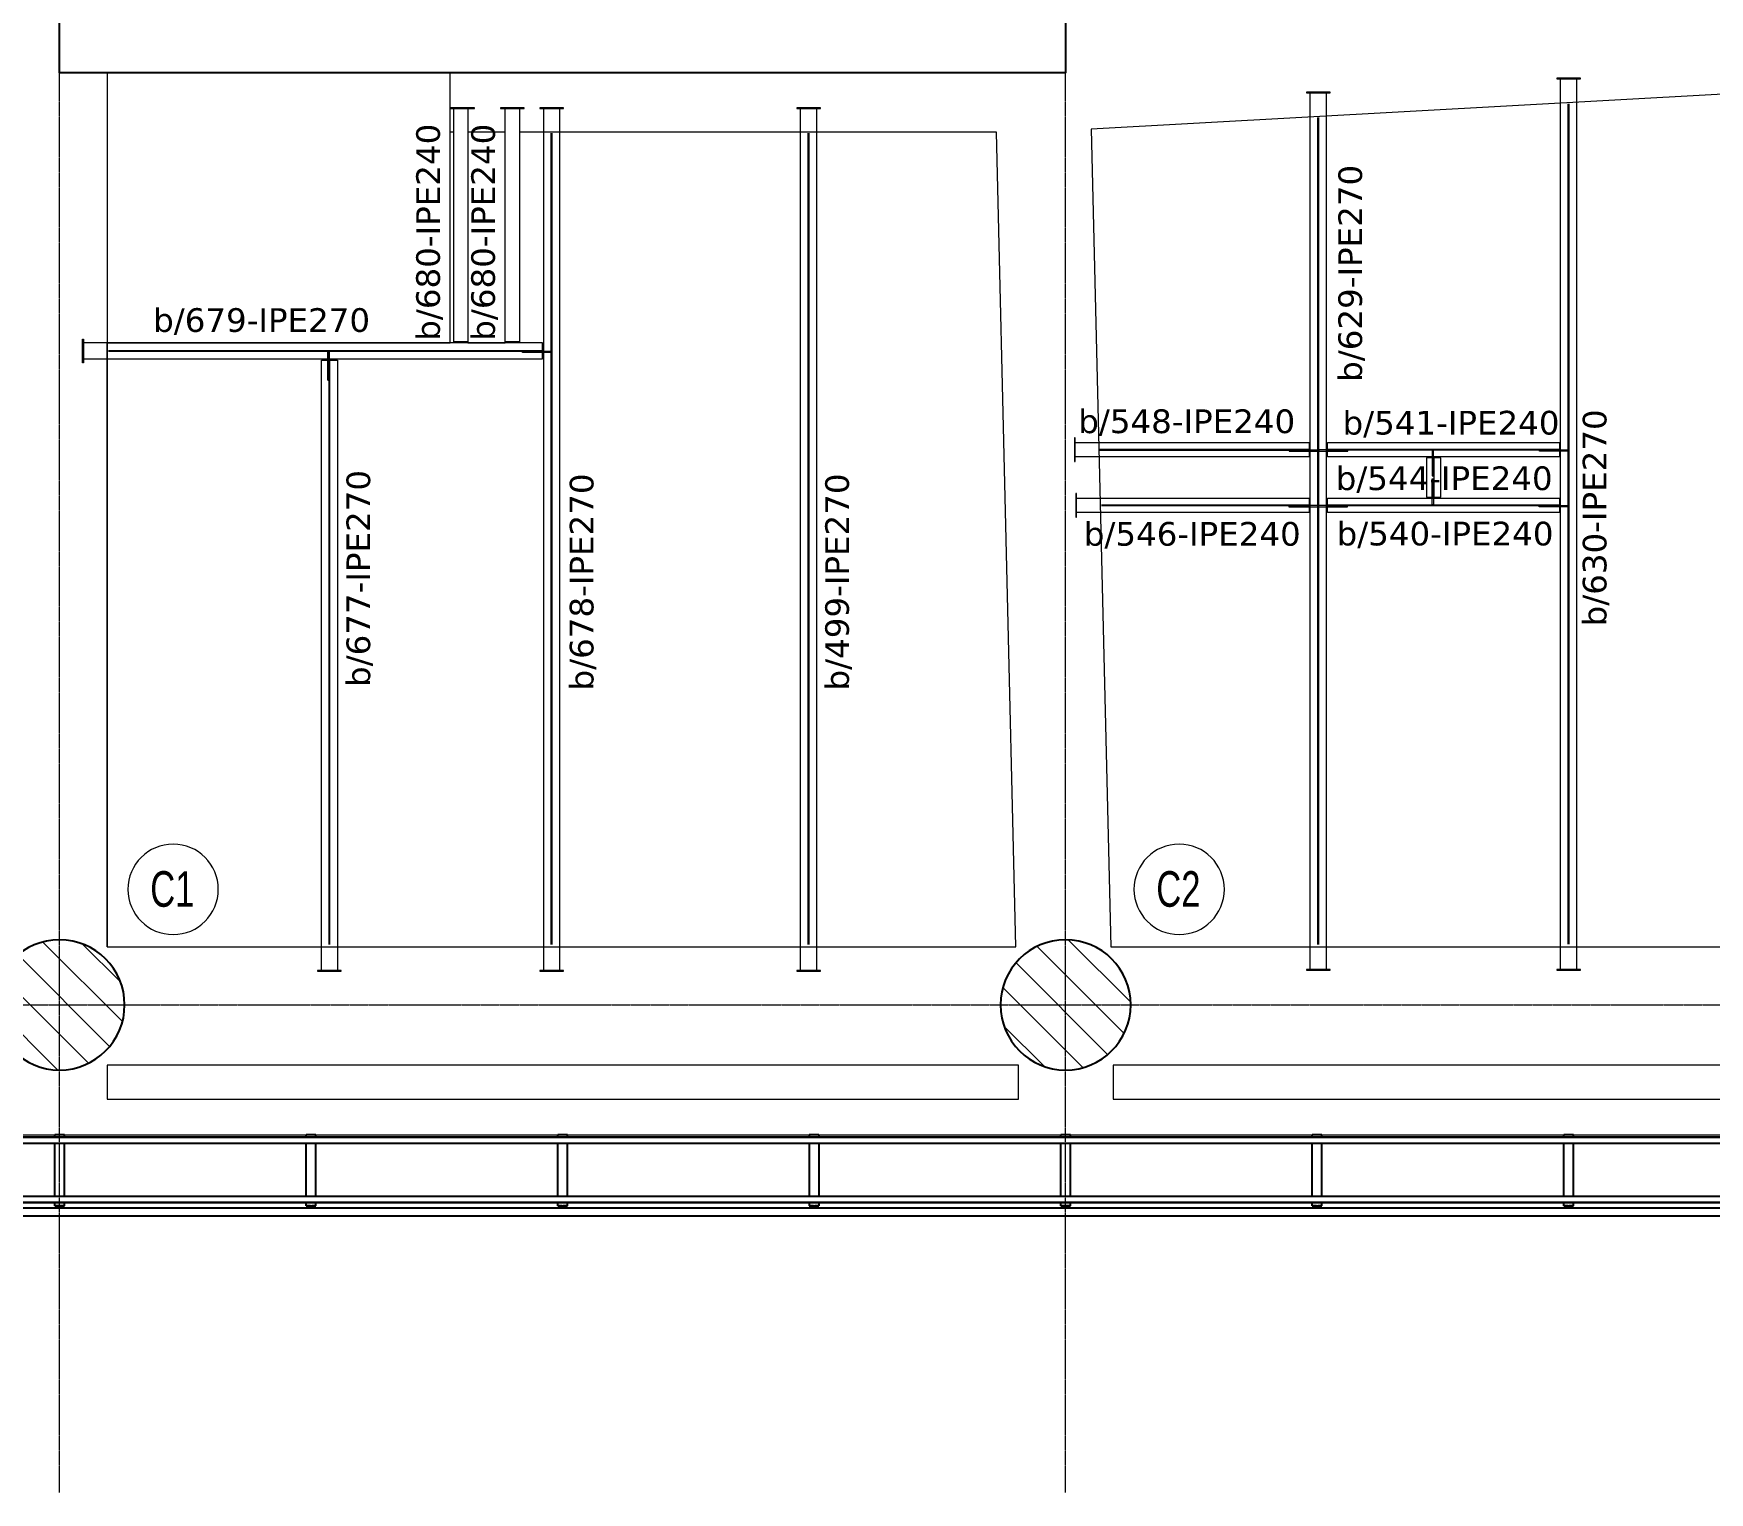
# Model space of a CAD drawing. Header units: millimetres. Extents: x -900 to 75388, y -21218 to 30031.
# Drawn here: x 11576 to 25736, y -4117 to 8203 of the extents above; entities that cross this region are included whole.
import ezdxf

# ---------------------------------------------------------------- set-up
doc = ezdxf.new("R2010")
doc.units = ezdxf.units.MM
doc.linetypes.add('Grid Line', pattern=[3.33375, 1.905, -0.47625, 0.47625, -0.47625])
for name, color, linetype, lineweight in [('0-1', 7, 'Continuous', 5), ('A_ALMA', 255, 'Continuous', 5), ('E_B_PLACA-1', 10, 'Continuous', 25), ('E_B_PLACA-2', 254, 'Continuous', 25), ('E_COLUMNAS', 1, 'Continuous', 18), ('E_COLUMNAS-3', 1, 'Continuous', 35), ('E_COLUMNAS-4', 1, 'Continuous', 25), ('E_EJES-1', 8, 'Grid Line', 9), ('E_MUROS-1', 2, 'Continuous', 25), ('E_TEXTO', 3, 'Continuous', 9), ('E_VIGAS', 5, 'Continuous', 9), ('E_VIGAS-1', 5, 'Continuous', 25), ('E_VIGAS-2', 10, 'Continuous', 25), ('I-WALL-1', 2, 'Continuous', 18), ('P-PLATINA', 6, 'Continuous', 15), ('VIGAS_HCB', 253, 'Continuous', 15)]:
    doc.layers.add(name, color=color, linetype=linetype, lineweight=lineweight)
doc.styles.add('Arial Narrow', font='', dxfattribs={"width": 0.85, "height": 0.3})
doc.styles.add('VERDANA', font='verdana.ttf')
doc.styles.get('Arial Narrow').set_extended_font_data('Arial Narrow')

# ---------------------------------------------------------------- blocks, each defined once
blk = doc.blocks.new('EST_SFM_VIGA-METALICA-SECCION-C - EST_SFM_VIGA-METALICA-UPN100-1527742-_58_00m_N_E_-NIVEL-15 DOC')
at = {"layer": 'E_VIGAS-2'}
for p, q in [((34.044, 0.018), (-34.827, 0.018)), ((-34.827, -0.032), (34.044, -0.032))]:
    blk.add_line(p, q, dxfattribs=at)
blk = doc.blocks.new('EST_SFM_VIGA-METALICA-SECCION-C - EST_SFM_VIGA-METALICA-UPN100-1527772-_58_00m_N_E_-NIVEL-15 DOC')
at = {"layer": 'E_VIGAS-2'}
for p, q in [((34.942, 0.032), (-34.929, 0.032)), ((-34.929, -0.018), (34.942, -0.018))]:
    blk.add_line(p, q, dxfattribs=at)
blk = doc.blocks.new('EST_SFM_VIGA-METALICA-SECCION-C - EST_SFM_VIGA-METALICA-UPN160-1579051-_58_00m_N_E_-NIVEL-15 DOC')
at = {"layer": 'E_VIGAS-1'}
for p, q in [((30.107, 0.047), (-30.264, 0.047)), ((-30.269, -0.018), (30.113, -0.018))]:
    blk.add_line(p, q, dxfattribs=at)
blk = doc.blocks.new('DCTIB_CNI_EST_MOD-1A-FAC_0001_rvt-1-_58_00m_N_E_-NIVEL-15 DOC')
at = {"layer": 'E_B_PLACA-1'}
for p, q in [((-74.597, 139.545), (-5.727, 139.545)), ((-5.177, 138.995), (-75.147, 138.995))]:
    blk.add_line(p, q, dxfattribs=at)
at = {"layer": 'E_B_PLACA-2'}
for p, q in [((-5.727, 139.545), (-74.597, 139.545)), ((-75.147, 138.995), (-5.177, 138.995))]:
    blk.add_line(p, q, dxfattribs=at)
at = {"layer": 'E_VIGAS-1'}
for p, q in [((-65.703, 139.567), (-65.621, 139.567)), ((-65.703, 139.545), (-65.703, 139.567)), ((-65.703, 139.045), (-65.703, 139.495)), ((-65.621, 139.545), (-65.621, 139.567)), ((-65.621, 139.045), (-65.621, 139.495)), ((-63.578, 139.567), (-63.496, 139.567)), ((-63.578, 139.545), (-63.578, 139.567)), ((-63.578, 139.045), (-63.578, 139.495)), ((-63.496, 139.545), (-63.496, 139.567)), ((-63.496, 139.045), (-63.496, 139.495)), ((-61.453, 139.567), (-61.371, 139.567)), ((-61.453, 139.545), (-61.453, 139.567)), ((-61.453, 139.045), (-61.453, 139.495)), ((-61.371, 139.545), (-61.371, 139.567)), ((-61.371, 139.045), (-61.371, 139.495)), ((-59.328, 139.567), (-59.246, 139.567)), ((-59.328, 139.567), (-59.328, 139.545)), ((-59.328, 139.495), (-59.328, 139.045)), ((-59.246, 139.567), (-59.246, 139.545)), ((-59.246, 139.495), (-59.246, 139.045)), ((-57.203, 139.567), (-57.121, 139.567)), ((-57.203, 139.545), (-57.203, 139.567)), ((-57.203, 139.045), (-57.203, 139.495)), ((-57.121, 139.545), (-57.121, 139.567)), ((-57.121, 139.045), (-57.121, 139.495)), ((-55.078, 139.567), (-54.996, 139.567)), ((-55.078, 139.545), (-55.078, 139.567)), ((-55.078, 139.045), (-55.078, 139.495)), ((-54.996, 139.545), (-54.996, 139.567)), ((-54.996, 139.045), (-54.996, 139.495)), ((-52.953, 139.567), (-52.871, 139.567)), ((-52.953, 139.545), (-52.953, 139.567)), ((-52.953, 139.045), (-52.953, 139.495)), ((-52.871, 139.545), (-52.871, 139.567)), ((-52.871, 139.045), (-52.871, 139.495)), ((-65.703, 138.967), (-65.703, 138.995)), ((-65.703, 138.966), (-65.703, 138.967)), ((-65.703, 138.967), (-65.621, 138.967)), ((-65.675, 138.966), (-65.703, 138.966)), ((-65.665, 138.961), (-65.665, 138.966)), ((-65.665, 138.947), (-65.665, 138.961)), ((-65.66, 138.966), (-65.66, 138.961)), ((-65.66, 138.961), (-65.66, 138.947)), ((-65.621, 138.966), (-65.649, 138.966)), ((-65.621, 138.967), (-65.621, 138.995)), ((-65.621, 138.967), (-65.621, 138.966)), ((-63.578, 138.967), (-63.578, 138.995)), ((-63.578, 138.966), (-63.578, 138.967)), ((-63.578, 138.967), (-63.496, 138.967)), ((-63.55, 138.966), (-63.578, 138.966)), ((-63.54, 138.961), (-63.54, 138.966)), ((-63.54, 138.947), (-63.54, 138.961)), ((-63.535, 138.966), (-63.535, 138.961)), ((-63.535, 138.961), (-63.535, 138.947)), ((-63.496, 138.966), (-63.524, 138.966)), ((-63.496, 138.967), (-63.496, 138.995)), ((-63.496, 138.967), (-63.496, 138.966)), ((-61.453, 138.967), (-61.453, 138.995)), ((-61.453, 138.966), (-61.453, 138.967)), ((-61.453, 138.967), (-61.371, 138.967)), ((-61.425, 138.966), (-61.453, 138.966)), ((-61.415, 138.961), (-61.415, 138.966)), ((-61.415, 138.947), (-61.415, 138.961)), ((-61.41, 138.966), (-61.41, 138.961)), ((-61.41, 138.961), (-61.41, 138.947)), ((-61.371, 138.966), (-61.399, 138.966)), ((-61.371, 138.967), (-61.371, 138.995)), ((-61.371, 138.967), (-61.371, 138.966)), ((-59.328, 138.995), (-59.328, 138.967)), ((-59.328, 138.967), (-59.246, 138.967)), ((-59.328, 138.966), (-59.328, 138.967)), ((-59.3, 138.966), (-59.328, 138.966)), ((-59.29, 138.961), (-59.29, 138.966)), ((-59.29, 138.947), (-59.29, 138.961)), ((-59.285, 138.966), (-59.285, 138.961)), ((-59.285, 138.961), (-59.285, 138.947)), ((-59.246, 138.966), (-59.274, 138.966)), ((-59.246, 138.995), (-59.246, 138.967)), ((-59.246, 138.967), (-59.246, 138.966)), ((-57.203, 138.967), (-57.203, 138.995)), ((-57.203, 138.966), (-57.203, 138.967)), ((-57.203, 138.967), (-57.121, 138.967)), ((-57.176, 138.966), (-57.203, 138.966)), ((-57.165, 138.961), (-57.165, 138.966)), ((-57.165, 138.947), (-57.165, 138.961)), ((-57.16, 138.966), (-57.16, 138.961)), ((-57.16, 138.961), (-57.16, 138.947)), ((-57.121, 138.966), (-57.149, 138.966)), ((-57.121, 138.967), (-57.121, 138.995)), ((-57.121, 138.967), (-57.121, 138.966)), ((-55.078, 138.967), (-55.078, 138.995)), ((-55.078, 138.966), (-55.078, 138.967)), ((-55.078, 138.967), (-54.996, 138.967)), ((-55.05, 138.966), (-55.078, 138.966)), ((-55.04, 138.961), (-55.04, 138.966)), ((-55.04, 138.947), (-55.04, 138.961)), ((-55.035, 138.966), (-55.035, 138.961)), ((-55.035, 138.961), (-55.035, 138.947)), ((-54.996, 138.966), (-55.024, 138.966)), ((-54.996, 138.967), (-54.996, 138.995)), ((-54.996, 138.967), (-54.996, 138.966)), ((-52.953, 138.967), (-52.953, 138.995)), ((-52.953, 138.966), (-52.953, 138.967)), ((-52.953, 138.967), (-52.871, 138.967)), ((-52.925, 138.966), (-52.953, 138.966)), ((-52.915, 138.961), (-52.915, 138.966)), ((-52.915, 138.947), (-52.915, 138.961)), ((-52.91, 138.966), (-52.91, 138.961)), ((-52.91, 138.961), (-52.91, 138.947)), ((-52.871, 138.966), (-52.899, 138.966)), ((-52.871, 138.967), (-52.871, 138.995)), ((-52.871, 138.967), (-52.871, 138.966))]:
    blk.add_line(p, q, dxfattribs=at)
for points, knots in [([(-65.675, 138.966), (-65.674, 138.966), (-65.673, 138.966), (-65.67, 138.966), (-65.668, 138.965), (-65.666, 138.964), (-65.665, 138.963), (-65.665, 138.962), (-65.665, 138.961)], [0, 0, 0, 0, 0.142857, 0.285714, 0.428571, 0.571429, 0.785714, 1, 1, 1, 1]), ([(-65.665, 138.961), (-65.665, 138.962), (-65.665, 138.963), (-65.667, 138.965), (-65.668, 138.965), (-65.67, 138.966), (-65.671, 138.966), (-65.672, 138.966), (-65.674, 138.966), (-65.675, 138.966)], [0, 0, 0, 0, 0.285714, 0.428571, 0.571429, 0.678571, 0.732143, 0.785714, 1, 1, 1, 1]), ([(-65.649, 138.966), (-65.65, 138.966), (-65.651, 138.966), (-65.654, 138.966), (-65.656, 138.965), (-65.658, 138.964), (-65.659, 138.963), (-65.66, 138.962), (-65.66, 138.961)], [0, 0, 0, 0, 0.142857, 0.285714, 0.428571, 0.571429, 0.785714, 1, 1, 1, 1]), ([(-65.66, 138.961), (-65.66, 138.962), (-65.659, 138.963), (-65.658, 138.965), (-65.656, 138.965), (-65.655, 138.966), (-65.654, 138.966), (-65.652, 138.966), (-65.65, 138.966), (-65.649, 138.966)], [0, 0, 0, 0, 0.285714, 0.428571, 0.571429, 0.678571, 0.732143, 0.785714, 1, 1, 1, 1]), ([(-63.55, 138.966), (-63.549, 138.966), (-63.548, 138.966), (-63.545, 138.966), (-63.543, 138.965), (-63.541, 138.964), (-63.54, 138.963), (-63.54, 138.962), (-63.54, 138.961)], [0, 0, 0, 0, 0.142857, 0.285714, 0.428571, 0.571429, 0.785714, 1, 1, 1, 1]), ([(-63.54, 138.961), (-63.54, 138.962), (-63.54, 138.963), (-63.542, 138.965), (-63.543, 138.965), (-63.545, 138.966), (-63.546, 138.966), (-63.547, 138.966), (-63.549, 138.966), (-63.55, 138.966)], [0, 0, 0, 0, 0.285714, 0.428571, 0.571429, 0.678571, 0.732143, 0.785714, 1, 1, 1, 1]), ([(-63.524, 138.966), (-63.525, 138.966), (-63.526, 138.966), (-63.529, 138.966), (-63.531, 138.965), (-63.533, 138.964), (-63.534, 138.963), (-63.535, 138.962), (-63.535, 138.961)], [0, 0, 0, 0, 0.142857, 0.285714, 0.428571, 0.571429, 0.785714, 1, 1, 1, 1]), ([(-63.535, 138.961), (-63.535, 138.962), (-63.534, 138.963), (-63.533, 138.965), (-63.531, 138.965), (-63.53, 138.966), (-63.529, 138.966), (-63.527, 138.966), (-63.525, 138.966), (-63.524, 138.966)], [0, 0, 0, 0, 0.285714, 0.428571, 0.571429, 0.678571, 0.732143, 0.785714, 1, 1, 1, 1]), ([(-61.425, 138.966), (-61.424, 138.966), (-61.423, 138.966), (-61.42, 138.966), (-61.418, 138.965), (-61.416, 138.964), (-61.415, 138.963), (-61.415, 138.962), (-61.415, 138.961)], [0, 0, 0, 0, 0.142857, 0.285714, 0.428571, 0.571429, 0.785714, 1, 1, 1, 1]), ([(-61.415, 138.961), (-61.415, 138.962), (-61.415, 138.963), (-61.417, 138.965), (-61.418, 138.965), (-61.42, 138.966), (-61.421, 138.966), (-61.422, 138.966), (-61.424, 138.966), (-61.425, 138.966)], [0, 0, 0, 0, 0.285714, 0.428571, 0.571429, 0.678571, 0.732143, 0.785714, 1, 1, 1, 1]), ([(-61.399, 138.966), (-61.4, 138.966), (-61.401, 138.966), (-61.404, 138.966), (-61.406, 138.965), (-61.408, 138.964), (-61.409, 138.963), (-61.41, 138.962), (-61.41, 138.961)], [0, 0, 0, 0, 0.142857, 0.285714, 0.428571, 0.571429, 0.785714, 1, 1, 1, 1]), ([(-61.41, 138.961), (-61.41, 138.962), (-61.409, 138.963), (-61.408, 138.965), (-61.406, 138.965), (-61.405, 138.966), (-61.404, 138.966), (-61.402, 138.966), (-61.4, 138.966), (-61.399, 138.966)], [0, 0, 0, 0, 0.285714, 0.428571, 0.571429, 0.678571, 0.732143, 0.785714, 1, 1, 1, 1]), ([(-59.29, 138.961), (-59.29, 138.962), (-59.29, 138.963), (-59.292, 138.965), (-59.293, 138.965), (-59.295, 138.966), (-59.296, 138.966), (-59.297, 138.966), (-59.299, 138.966), (-59.3, 138.966)], [0, 0, 0, 0, 0.285714, 0.428571, 0.571429, 0.678571, 0.732143, 0.785714, 1, 1, 1, 1]), ([(-59.3, 138.966), (-59.299, 138.966), (-59.298, 138.966), (-59.295, 138.966), (-59.293, 138.965), (-59.291, 138.964), (-59.29, 138.963), (-59.29, 138.962), (-59.29, 138.961)], [0, 0, 0, 0, 0.142857, 0.285714, 0.428571, 0.571429, 0.785714, 1, 1, 1, 1]), ([(-59.285, 138.961), (-59.285, 138.962), (-59.284, 138.963), (-59.283, 138.965), (-59.281, 138.965), (-59.28, 138.966), (-59.279, 138.966), (-59.277, 138.966), (-59.275, 138.966), (-59.274, 138.966)], [0, 0, 0, 0, 0.285714, 0.428571, 0.571429, 0.678571, 0.732143, 0.785714, 1, 1, 1, 1]), ([(-59.274, 138.966), (-59.275, 138.966), (-59.276, 138.966), (-59.279, 138.966), (-59.281, 138.965), (-59.283, 138.964), (-59.284, 138.963), (-59.285, 138.962), (-59.285, 138.961)], [0, 0, 0, 0, 0.142857, 0.285714, 0.428571, 0.571429, 0.785714, 1, 1, 1, 1]), ([(-57.176, 138.966), (-57.175, 138.966), (-57.173, 138.966), (-57.171, 138.966), (-57.168, 138.965), (-57.167, 138.964), (-57.165, 138.963), (-57.165, 138.962), (-57.165, 138.961)], [0, 0, 0, 0, 0.142857, 0.285714, 0.428571, 0.571429, 0.785714, 1, 1, 1, 1]), ([(-57.165, 138.961), (-57.165, 138.962), (-57.165, 138.963), (-57.167, 138.965), (-57.168, 138.965), (-57.17, 138.966), (-57.171, 138.966), (-57.173, 138.966), (-57.174, 138.966), (-57.176, 138.966)], [0, 0, 0, 0, 0.285714, 0.428571, 0.571429, 0.678571, 0.732143, 0.785714, 1, 1, 1, 1]), ([(-57.149, 138.966), (-57.15, 138.966), (-57.152, 138.966), (-57.154, 138.966), (-57.156, 138.965), (-57.158, 138.964), (-57.16, 138.963), (-57.16, 138.962), (-57.16, 138.961)], [0, 0, 0, 0, 0.142857, 0.285714, 0.428571, 0.571429, 0.785714, 1, 1, 1, 1]), ([(-57.16, 138.961), (-57.16, 138.962), (-57.159, 138.963), (-57.158, 138.965), (-57.156, 138.965), (-57.155, 138.966), (-57.154, 138.966), (-57.152, 138.966), (-57.15, 138.966), (-57.149, 138.966)], [0, 0, 0, 0, 0.285714, 0.428571, 0.571429, 0.678571, 0.732143, 0.785714, 1, 1, 1, 1]), ([(-55.05, 138.966), (-55.049, 138.966), (-55.048, 138.966), (-55.045, 138.966), (-55.043, 138.965), (-55.041, 138.964), (-55.04, 138.963), (-55.04, 138.962), (-55.04, 138.961)], [0, 0, 0, 0, 0.142857, 0.285714, 0.428571, 0.571429, 0.785714, 1, 1, 1, 1]), ([(-55.04, 138.961), (-55.04, 138.962), (-55.04, 138.963), (-55.042, 138.965), (-55.043, 138.965), (-55.045, 138.966), (-55.046, 138.966), (-55.047, 138.966), (-55.049, 138.966), (-55.05, 138.966)], [0, 0, 0, 0, 0.285714, 0.428571, 0.571429, 0.678571, 0.732143, 0.785714, 1, 1, 1, 1]), ([(-55.024, 138.966), (-55.025, 138.966), (-55.026, 138.966), (-55.029, 138.966), (-55.031, 138.965), (-55.033, 138.964), (-55.034, 138.963), (-55.035, 138.962), (-55.035, 138.961)], [0, 0, 0, 0, 0.142857, 0.285714, 0.428571, 0.571429, 0.785714, 1, 1, 1, 1]), ([(-55.035, 138.961), (-55.035, 138.962), (-55.034, 138.963), (-55.033, 138.965), (-55.031, 138.965), (-55.03, 138.966), (-55.029, 138.966), (-55.027, 138.966), (-55.025, 138.966), (-55.024, 138.966)], [0, 0, 0, 0, 0.285714, 0.428571, 0.571429, 0.678571, 0.732143, 0.785714, 1, 1, 1, 1]), ([(-52.925, 138.966), (-52.924, 138.966), (-52.923, 138.966), (-52.92, 138.966), (-52.918, 138.965), (-52.916, 138.964), (-52.915, 138.963), (-52.915, 138.962), (-52.915, 138.961)], [0, 0, 0, 0, 0.142857, 0.285714, 0.428571, 0.571429, 0.785714, 1, 1, 1, 1]), ([(-52.915, 138.961), (-52.915, 138.962), (-52.915, 138.963), (-52.917, 138.965), (-52.918, 138.965), (-52.92, 138.966), (-52.921, 138.966), (-52.922, 138.966), (-52.924, 138.966), (-52.925, 138.966)], [0, 0, 0, 0, 0.285714, 0.428571, 0.571429, 0.678571, 0.732143, 0.785714, 1, 1, 1, 1]), ([(-52.899, 138.966), (-52.9, 138.966), (-52.901, 138.966), (-52.904, 138.966), (-52.906, 138.965), (-52.908, 138.964), (-52.909, 138.963), (-52.91, 138.962), (-52.91, 138.961)], [0, 0, 0, 0, 0.142857, 0.285714, 0.428571, 0.571429, 0.785714, 1, 1, 1, 1]), ([(-52.91, 138.961), (-52.91, 138.962), (-52.909, 138.963), (-52.908, 138.965), (-52.906, 138.965), (-52.905, 138.966), (-52.904, 138.966), (-52.902, 138.966), (-52.9, 138.966), (-52.899, 138.966)], [0, 0, 0, 0, 0.285714, 0.428571, 0.571429, 0.678571, 0.732143, 0.785714, 1, 1, 1, 1])]:
    blk.add_open_spline(points, degree=3, knots=knots, dxfattribs=at)
for name, p in [('EST_SFM_VIGA-METALICA-SECCION-C - EST_SFM_VIGA-METALICA-UPN100-1527742-_58_00m_N_E_-NIVEL-15 DOC', (-39.77, 139.527)), ('EST_SFM_VIGA-METALICA-SECCION-C - EST_SFM_VIGA-METALICA-UPN160-1579051-_58_00m_N_E_-NIVEL-15 DOC', (-40.084, 138.9)), ('EST_SFM_VIGA-METALICA-SECCION-C - EST_SFM_VIGA-METALICA-UPN100-1527772-_58_00m_N_E_-NIVEL-15 DOC', (-40.169, 139.013))]:
    blk.add_blockref(name, p, dxfattribs=at)
blk = doc.blocks.new('EST_SCM_COLUMNA-SECCION-CIRCULAR - EST_SCM_COLUMNA-CONCRETO-CIRCULAR_Ø_110cm-1246218-_58_00m_N_E_-NIVEL-15 DOC')
at = {"layer": 'E_COLUMNAS'}
h = blk.add_hatch(dxfattribs=at)
h.set_pattern_fill('FP_6', color=256, style=0, pattern_type=2)
h.set_pattern_definition([(135, (65.662, -140.662), (-0.15909903, -0.15909903), [])])
h.paths.add_polyline_path([(0.041, -0.548), (0.122, -0.536), (0.201, -0.512), (0.275, -0.476), (0.343, -0.43), (0.403, -0.374), (0.454, -0.31), (0.496, -0.239), (0.526, -0.162), (0.544, -0.082), (0.55, 0), (0.544, 0.082), (0.526, 0.162), (0.492, 0.245), (0.454, 0.31), (0.403, 0.374), (0.343, 0.43), (0.275, 0.476), (0.201, 0.512), (0.122, 0.536), (0.041, 0.548), (-0.041, 0.548), (-0.122, 0.536), (-0.201, 0.512), (-0.275, 0.476), (-0.343, 0.43), (-0.403, 0.374), (-0.454, 0.31), (-0.496, 0.239), (-0.526, 0.162), (-0.544, 0.082), (-0.55, 0), (-0.544, -0.082), (-0.526, -0.162), (-0.496, -0.239), (-0.454, -0.31), (-0.403, -0.374), (-0.343, -0.43), (-0.275, -0.476), (-0.201, -0.512), (-0.122, -0.536), (-0.041, -0.548)])
at = {"layer": 'E_COLUMNAS-4'}
for start, end in [(360, 180), (180, 360)]:
    blk.add_arc((0, 0), 0.55, start, end, dxfattribs=at)
blk = doc.blocks.new('EST_SCM_COLUMNA-SECCION-CIRCULAR - EST_SCM_COLUMNA-CONCRETO-CIRCULAR_Ø_110cm-V11-_58_00m_N_E_-NIVEL-15 DOC')
at = {"layer": 'E_COLUMNAS'}
h = blk.add_hatch(dxfattribs=at)
h.set_pattern_fill('FP_8', color=256, style=0, pattern_type=2)
h.set_pattern_definition([(135, (57.162, -140.662), (-0.15909903, -0.15909903), [])])
h.paths.add_polyline_path([(0.041, -0.548), (0.122, -0.536), (0.201, -0.512), (0.275, -0.476), (0.343, -0.43), (0.403, -0.374), (0.454, -0.31), (0.496, -0.239), (0.526, -0.162), (0.544, -0.082), (0.55, 0), (0.544, 0.082), (0.526, 0.162), (0.496, 0.239), (0.454, 0.31), (0.403, 0.374), (0.343, 0.43), (0.275, 0.476), (0.201, 0.512), (0.122, 0.536), (0.041, 0.548), (-0.041, 0.548), (-0.122, 0.536), (-0.201, 0.512), (-0.275, 0.476), (-0.343, 0.43), (-0.403, 0.374), (-0.454, 0.31), (-0.496, 0.239), (-0.526, 0.162), (-0.544, 0.082), (-0.55, 0), (-0.544, -0.082), (-0.526, -0.162), (-0.496, -0.239), (-0.454, -0.31), (-0.403, -0.374), (-0.343, -0.43), (-0.275, -0.476), (-0.201, -0.512), (-0.122, -0.536), (-0.041, -0.548)])
at = {"layer": 'E_COLUMNAS-4'}
for start, end in [(360, 180), (180, 360)]:
    blk.add_arc((0, 0), 0.55, start, end, dxfattribs=at)
blk = doc.blocks.new('CNI_TAG COLUMNAS CONCRETO MARCA - CNI_COLUMNA CONCRETO-582370-_58_00m_N_E_-NIVEL-15 DOC')
at = {"layer": 'E_TEXTO'}
for start, end in [(360, 180), (180, 360)]:
    blk.add_arc((0.000261, -0.000148), 0.002545, start, end, dxfattribs=at)

msp = doc.modelspace()

# ---------------------------------------------------------------- linework, layer by layer
at = {"layer": 'A_ALMA'}
for p, q in [((24543.1, 512.8), (24543.1, 7609.3)), ((24549.7, 512.8), (24549.7, 7609.3)), ((22428.3, 510), (22428.3, 7492.5)), ((22434.9, 510), (22434.9, 7492.5)), ((15950.8, 510), (15950.8, 7360.1)), ((15957.4, 510), (15957.4, 7360.1)), ((18121.9, 510), (18121.9, 7360.1)), ((18128.5, 510), (18128.5, 7360.1)), ((12209.1, 5525.9), (15873.9, 5525.9)), ((12209.1, 5519.3), (15873.9, 5519.3)), ((14073, 510), (14073, 5445.1)), ((14073, 510), (14073, 5442.3)), ((14079.6, 510), (14079.6, 5445.1)), ((14079.6, 510), (14079.6, 5442.3)), ((20586.3, 4691.9), (22354.1, 4691.9)), ((20586.3, 4685.7), (22355, 4685.7)), ((22509.1, 4693), (24468.9, 4693)), ((22510.1, 4686.8), (24469.8, 4686.8)), ((23403.5, 4467), (23403.5, 4618.7)), ((23409.7, 4288.7), (23409.7, 4619.5)), ((23404.5, 4288.7), (23404.5, 4442.8)), ((20599.1, 4222.2), (22353.6, 4222.2)), ((20599.1, 4216), (22353.6, 4216)), ((22510.1, 4222.2), (24469.8, 4222.2)), ((22510.1, 4216), (24469.8, 4216))]:
    msp.add_line(p, q, dxfattribs=at)
at = {"layer": 'E_EJES-1'}
for p, q in [((11796.4, -4117.1), (11796.4, 29130.8)), ((20296.4, -4117.1), (20296.4, 29130.8)), ((0, 0), (74488.4, 0))]:
    msp.add_line(p, q, dxfattribs=at)
at = {"layer": 'E_MUROS-1'}
msp.add_lwpolyline([(20296.5, 17630.2), (20296.5, 17130.2), (15896.4, 17130.2), (15896.4, 8370.2), (20296.5, 8370.2), (20296.5, 7870.2), (11796.5, 7870.2), (11796.5, 8370.2), (15496.4, 8370.2), (15496.4, 17130.2), (11796.5, 17130.2), (11796.5, 17630.2)], close=True, dxfattribs=at)
at = {"layer": 'E_VIGAS', "color": 30, "true_color": 0xf26722}
for points in [[(9397.3, 26595.9), (9397.4, -1095.9), (65197.6, -1095.8), (65197.5, 26595.9)], [(28497.3, 490.1), (28497.3, 7837.5), (20511.3, 7396.4), (20677.2, 490.1)]]:
    msp.add_lwpolyline(points, close=True, dxfattribs=at)
for points in [[(12197.3, 7870.2), (12197.3, 5590.1), (15096.3, 5590.1), (15097.3, 7370.2), (15097.3, 7870.2)], [(12197.3, 490.1), (12197.3, 5590.1), (12197.3, 490.1), (15811.3, 490.1), (19877, 490.1), (19711.7, 7370.2), (19711.7, 7370.2), (15681.3, 7370.1), (15681.3, 7370.1)], [(15127.9, 5590.1), (15127.9, 7370.1), (15097.3, 7370.1)], [(15561.2, 7370.1), (15246.3, 7370.1), (15246.3, 5590.1), (15561.3, 5590.1), (15561.4, 7370.1)], [(19897.3, -795.9), (19897.3, -509.9), (12197.3, -509.9), (12197.3, -795.9), (19897.3, -795.9)], [(20697.3, -795.9), (28497.3, -795.9), (28497.3, -509.9), (20697.3, -509.9), (20697.3, -795.9)]]:
    msp.add_lwpolyline(points, dxfattribs=at)
at = {"layer": 'I-WALL-1'}
for p, q in [((11796.6, 8370.1), (11796.6, 7870.1)), ((20296.6, 7870.1), (20296.6, 8370.1)), ((11796.6, 7870.1), (20296.6, 7870.1))]:
    msp.add_line(p, q, dxfattribs=at)
at = {"layer": 'P-PLATINA'}
for points in [[(14063, 5275.3), (14073, 5275.3), (14073, 5519.3), (14063, 5519.3)], [(14063, 5519.3), (14073, 5519.3), (14073, 5275.3), (14063, 5275.3)], [(15950.8, 5519.3), (15950.8, 5509.3), (15706.8, 5509.3), (15706.8, 5519.3)], [(22185.2, 4685.7), (22185.2, 4675.7), (22429.2, 4675.7), (22429.2, 4685.7)], [(22435.9, 4686.8), (22435.9, 4676.8), (22679.9, 4676.8), (22679.9, 4686.8)], [(23403.5, 4467), (23403.5, 4686.8), (23393.5, 4686.8), (23393.5, 4467)], [(24544.1, 4686.8), (24544.1, 4676.8), (24300.1, 4676.8), (24300.1, 4686.8)], [(23393.5, 4442.8), (23403.5, 4442.8), (23403.5, 4223), (23393.5, 4223)], [(22183.8, 4216), (22183.8, 4206), (22427.8, 4206), (22427.8, 4216)], [(22434.4, 4216), (22434.4, 4206), (22678.4, 4206), (22678.4, 4216)], [(24542.7, 4216), (24542.7, 4206), (24298.7, 4206), (24298.7, 4216)]]:
    msp.add_lwpolyline(points, close=True, dxfattribs=at)
at = {"layer": 'VIGAS_HCB', "color": 8}
for points in [[(24646.4, 7825.3), (24446.4, 7825.3), (24446.4, 7819.3), (24646.4, 7819.3)], [(22531.6, 7708.5), (22331.6, 7708.5), (22331.6, 7702.5), (22531.6, 7702.5)], [(15301.4, 7576.1), (15101.4, 7576.1), (15101.4, 7570.1), (15301.4, 7570.1)], [(15721.4, 7576.1), (15521.4, 7576.1), (15521.4, 7570.1), (15721.4, 7570.1)], [(16054.1, 7576.1), (15854.1, 7576.1), (15854.1, 7570.1), (16054.1, 7570.1)], [(18225.2, 7576.1), (18025.2, 7576.1), (18025.2, 7570.1), (18225.2, 7570.1)], [(20370.3, 4788.8), (20370.3, 4588.8), (20376.3, 4588.8), (20376.3, 4788.8)], [(20383.1, 4318.9), (20383.1, 4118.9), (20389.1, 4118.9), (20389.1, 4318.9)], [(14176.3, 290.1), (13976.3, 290.1), (13976.3, 284.1), (14176.3, 284.1)], [(16054.1, 290.1), (15854.1, 290.1), (15854.1, 284.1), (16054.1, 284.1)], [(18225.2, 290.1), (18025.2, 290.1), (18025.2, 284.1), (18225.2, 284.1)], [(22531.6, 300), (22331.6, 300), (22331.6, 294), (22531.6, 294)], [(24646.4, 300), (24446.4, 300), (24446.4, 294), (24646.4, 294)]]:
    msp.add_lwpolyline(points, close=True, dxfattribs=at)
at = {"layer": 'VIGAS_HCB'}
for points in [[(24478.9, 7819.3), (24613.9, 7819.3), (24613.9, 300), (24478.9, 300)], [(22364.1, 7702.5), (22499.1, 7702.5), (22499.1, 300), (22364.1, 300)], [(15126.4, 7570.1), (15246.4, 7570.1), (15246.3, 5600.1), (15126.3, 5600.1)], [(15561.4, 7570.1), (15681.4, 7570.1), (15681.4, 5600.1), (15561.4, 5600.1)], [(15886.6, 7570.1), (16021.6, 7570.1), (16021.6, 290.1), (15886.6, 290.1)], [(18057.7, 7570.1), (18192.7, 7570.1), (18192.7, 290.1), (18057.7, 290.1)], [(11997.3, 5622.6), (11997.3, 5422.6), (11991.3, 5422.6), (11991.3, 5622.6)], [(11997.3, 5455.1), (15876.6, 5455.1), (15876.6, 5590.1), (11997.3, 5590.1)], [(14008.8, 5445.1), (14143.8, 5445.1), (14143.8, 290.1), (14008.8, 290.1)], [(22354.1, 4629.1), (20376.3, 4628.8), (20376.3, 4748.8), (22354.1, 4749.1)], [(24468.9, 4629.1), (22509.1, 4629.1), (22509.1, 4749.1), (24468.9, 4749.1)], [(23346.6, 4288.7), (23466.6, 4288.7), (23466.6, 4619.5), (23346.6, 4619.5)], [(22353.6, 4159.1), (20389.1, 4158.9), (20389.1, 4278.9), (22353.6, 4279.1)], [(24469.8, 4159.1), (22510.1, 4158.3), (22510.1, 4278.3), (24469.8, 4279.1)]]:
    msp.add_lwpolyline(points, close=True, dxfattribs=at)

# ---------------------------------------------------------------- block references
at = {"layer": '0-1', "xscale": 1000, "yscale": 1000, "zscale": 1000}
msp.add_blockref('DCTIB_CNI_EST_MOD-1A-FAC_0001_rvt-1-_58_00m_N_E_-NIVEL-15 DOC', (77458.5, -140662.4), dxfattribs=at)
at = {"layer": 'E_COLUMNAS-3', "xscale": 1000, "yscale": 1000, "zscale": 1000}
for name, p in [('EST_SCM_COLUMNA-SECCION-CIRCULAR - EST_SCM_COLUMNA-CONCRETO-CIRCULAR_Ø_110cm-1246218-_58_00m_N_E_-NIVEL-15 DOC', (11796.4, 0)), ('EST_SCM_COLUMNA-SECCION-CIRCULAR - EST_SCM_COLUMNA-CONCRETO-CIRCULAR_Ø_110cm-V11-_58_00m_N_E_-NIVEL-15 DOC', (20296.4, 0))]:
    msp.add_blockref(name, p, dxfattribs=at)
at = {"layer": 'E_TEXTO', "xscale": 149999.9999999999, "yscale": 149999.9999999999, "zscale": 149999.9999999999}
for p in [(12716.8, 997.9), (21216.8, 997.9)]:
    msp.add_blockref('CNI_TAG COLUMNAS CONCRETO MARCA - CNI_COLUMNA CONCRETO-582370-_58_00m_N_E_-NIVEL-15 DOC', p, dxfattribs=at)

# ---------------------------------------------------------------- texts
at = {"layer": 'E_TEXTO', "char_height": 200, "width": 1206.139, "attachment_point": 1, "rotation": 90, "style": 'VERDANA'}
for s, insert in [('b/680-IPE240', (14809.6, 5608.6)), ('b/680-IPE240', (15274.6, 5608.6)), ('b/629-IPE270', (22600.9, 5261.4)), ('b/630-IPE270', (24665.8, 3196.5)), ('b/677-IPE270', (14220.5, 2684.6)), ('b/678-IPE270', (16107, 2655.3)), ('b/499-IPE270', (18265.4, 2655.3))]:
    msp.add_mtext(s, dxfattribs=dict(at, insert=insert))
at = {"layer": 'E_TEXTO', "attachment_point": 1}
for s, insert, char_height, width, style in [('b/679-IPE270', (12587.4, 5883.3), 200, 1206.139, 'VERDANA'), ('b/548-IPE240', (20403.5, 5028.6), 200, 1206.139, 'VERDANA'), ('b/541-IPE240', (22636.6, 5016.5), 200, 1206.139, 'VERDANA'), ('b/544-IPE240', (22578.7, 4547.5), 200, 1206.139, 'VERDANA'), ('b/546-IPE240', (20450.3, 4078), 200, 1206.139, 'VERDANA'), ('b/540-IPE240', (22586.2, 4080.2), 200, 1206.139, 'VERDANA'), ('C1', (12562.6, 1129.1), 300, 459.968, 'Arial Narrow'), ('C2', (21062.6, 1129.1), 300, 459.968, 'Arial Narrow')]:
    msp.add_mtext(s, dxfattribs=dict(at, insert=insert, char_height=char_height, width=width, style=style))

doc.saveas('drawing.dxf')
